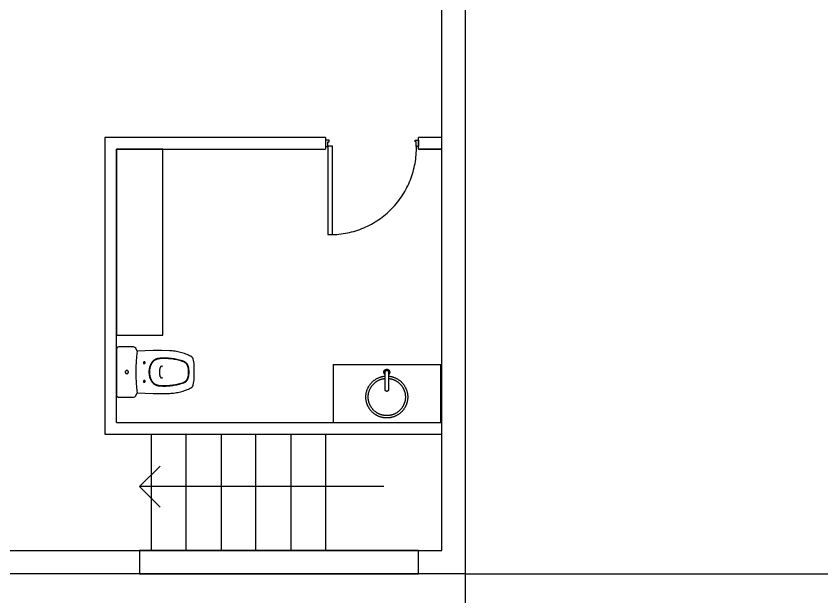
# Model space of a CAD drawing. Header units: centimetres. Extents: x 31418 to 49849, y -3781 to 3852.
# Drawn here: x 48463 to 49156, y 992 to 1491 of the extents above; entities that cross this region are included whole.
import ezdxf

# ---------------------------------------------------------------- set-up
doc = ezdxf.new("R2010")
doc.units = ezdxf.units.CM
doc.header["$LTSCALE"] = 100
doc.header["$MEASUREMENT"] = 0
doc.linetypes.add('ACAD_ISO03W100', pattern=[30, 12, -18])
for name, color, linetype in [('Artefactos', 21, 'Continuous'), ('Muebles', 11, 'Continuous'), ('MUROS', 5, 'Continuous'), ('PUERTA', 1, 'Continuous'), ('TABIQUE', 3, 'Continuous')]:
    doc.layers.add(name, color=color, linetype=linetype)

# ---------------------------------------------------------------- blocks, each defined once
blk = doc.blocks.new('vanitorio 2')
at = {"layer": 'Artefactos'}
for p in [(30452.74, 1051.81), (30545.54, 1001.81)]:
    blk.add_line(p, (30545.54, 1051.81), dxfattribs=at)
for points in [[(30452.74, 1051.81), (30452.74, 1001.81), (30545.54, 1001.81)], [(30497.47, 1043.15), (30497.44, 1043.17), (30497.4, 1043.2), (30497.36, 1043.23), (30497.33, 1043.26), (30497.29, 1043.29), (30497.26, 1043.33), (30497.23, 1043.36), (30497.19, 1043.39), (30497.16, 1043.43), (30497.13, 1043.46), (30497.09, 1043.5), (30497.06, 1043.53), (30497.03, 1043.57), (30497, 1043.61), (30496.97, 1043.65), (30496.94, 1043.69), (30496.91, 1043.73), (30496.89, 1043.77), (30496.86, 1043.81), (30496.83, 1043.85), (30496.81, 1043.9), (30496.78, 1043.94), (30496.76, 1043.98), (30496.74, 1044.03), (30496.72, 1044.07), (30496.69, 1044.12), (30496.67, 1044.17), (30496.65, 1044.21), (30496.64, 1044.26), (30496.62, 1044.31), (30496.6, 1044.35), (30496.59, 1044.4), (30496.57, 1044.45), (30496.56, 1044.5), (30496.55, 1044.55), (30496.53, 1044.6), (30496.52, 1044.65), (30496.51, 1044.69), (30496.51, 1044.74), (30496.5, 1044.79), (30496.49, 1044.84), (30496.49, 1044.89), (30496.48, 1044.94), (30496.48, 1044.99), (30496.48, 1045.04), (30496.47, 1045.09), (30496.47, 1045.14), (30496.47, 1045.19), (30496.47, 1045.24), (30496.48, 1045.29), (30496.48, 1045.34), (30496.48, 1045.39), (30496.49, 1045.43), (30496.5, 1045.48), (30496.5, 1045.53), (30496.51, 1045.58), (30496.52, 1045.62), (30496.53, 1045.67), (30496.54, 1045.71), (30496.55, 1045.76), (30496.56, 1045.81), (30496.57, 1045.85), (30496.59, 1045.89), (30496.6, 1045.94), (30496.62, 1045.98), (30496.63, 1046.02), (30496.65, 1046.07), (30496.67, 1046.11), (30496.68, 1046.15), (30496.7, 1046.2), (30496.72, 1046.24), (30496.75, 1046.28), (30496.77, 1046.32), (30496.79, 1046.37), (30496.81, 1046.41), (30496.84, 1046.45), (30496.86, 1046.49), (30496.89, 1046.53), (30496.92, 1046.57), (30496.95, 1046.61), (30496.98, 1046.65), (30497.01, 1046.69), (30497.04, 1046.73), (30497.07, 1046.77), (30497.1, 1046.81), (30497.14, 1046.84), (30497.17, 1046.88), (30497.2, 1046.91), (30497.24, 1046.95), (30497.28, 1046.98), (30497.31, 1047.02), (30497.35, 1047.05), (30497.39, 1047.08), (30497.43, 1047.11), (30497.47, 1047.15), (30497.51, 1047.17), (30497.55, 1047.2), (30497.59, 1047.23), (30497.64, 1047.26), (30497.68, 1047.29), (30497.72, 1047.31), (30497.77, 1047.34), (30497.81, 1047.36), (30497.86, 1047.38), (30497.9, 1047.41), (30497.95, 1047.43), (30497.99, 1047.45), (30498.04, 1047.47), (30498.08, 1047.48), (30498.13, 1047.5), (30498.18, 1047.52), (30498.22, 1047.53), (30498.27, 1047.55), (30498.32, 1047.56), (30498.36, 1047.57), (30498.41, 1047.58), (30498.46, 1047.59), (30498.51, 1047.6), (30498.55, 1047.61), (30498.6, 1047.62), (30498.65, 1047.63), (30498.69, 1047.63), (30498.74, 1047.64), (30498.79, 1047.64), (30498.83, 1047.64), (30498.88, 1047.65), (30498.93, 1047.65), (30498.97, 1047.65), (30499.02, 1047.65), (30499.06, 1047.65), (30499.11, 1047.64), (30499.16, 1047.64), (30499.2, 1047.64), (30499.25, 1047.63), (30499.3, 1047.63), (30499.35, 1047.62), (30499.39, 1047.61), (30499.44, 1047.6), (30499.49, 1047.59), (30499.53, 1047.58), (30499.58, 1047.57), (30499.63, 1047.56), (30499.68, 1047.55), (30499.72, 1047.53), (30499.77, 1047.52), (30499.82, 1047.5), (30499.86, 1047.48), (30499.91, 1047.47), (30499.95, 1047.45), (30500, 1047.43), (30500.05, 1047.41), (30500.09, 1047.38), (30500.14, 1047.36), (30500.18, 1047.34), (30500.22, 1047.31), (30500.27, 1047.29), (30500.31, 1047.26), (30500.35, 1047.23), (30500.39, 1047.2), (30500.43, 1047.17), (30500.48, 1047.15), (30500.52, 1047.11), (30500.55, 1047.08), (30500.59, 1047.05), (30500.63, 1047.02), (30500.67, 1046.98), (30500.71, 1046.95), (30500.74, 1046.91), (30500.78, 1046.88), (30500.81, 1046.84), (30500.84, 1046.81), (30500.88, 1046.77), (30500.91, 1046.73), (30500.94, 1046.69), (30500.97, 1046.65), (30501, 1046.61), (30501.03, 1046.57), (30501.05, 1046.53), (30501.08, 1046.49), (30501.11, 1046.45), (30501.13, 1046.41), (30501.16, 1046.37), (30501.18, 1046.32), (30501.2, 1046.28), (30501.22, 1046.24), (30501.24, 1046.2), (30501.26, 1046.15), (30501.28, 1046.11), (30501.3, 1046.07), (30501.31, 1046.02), (30501.33, 1045.98), (30501.34, 1045.94), (30501.36, 1045.89), (30501.37, 1045.85), (30501.38, 1045.81), (30501.4, 1045.76), (30501.41, 1045.71), (30501.42, 1045.67), (30501.43, 1045.62), (30501.44, 1045.58), (30501.44, 1045.53), (30501.45, 1045.48), (30501.46, 1045.43), (30501.46, 1045.39), (30501.47, 1045.34), (30501.47, 1045.29), (30501.47, 1045.24), (30501.47, 1045.19), (30501.47, 1045.14), (30501.47, 1045.09), (30501.47, 1045.04), (30501.47, 1044.99), (30501.46, 1044.94), (30501.46, 1044.89), (30501.45, 1044.84), (30501.45, 1044.79), (30501.44, 1044.74), (30501.43, 1044.69), (30501.42, 1044.65), (30501.41, 1044.6), (30501.4, 1044.55), (30501.39, 1044.5), (30501.37, 1044.45), (30501.36, 1044.4), (30501.34, 1044.35), (30501.33, 1044.31), (30501.31, 1044.26), (30501.29, 1044.21), (30501.27, 1044.17), (30501.25, 1044.12), (30501.23, 1044.07), (30501.21, 1044.03), (30501.19, 1043.98), (30501.16, 1043.94), (30501.14, 1043.9), (30501.11, 1043.85), (30501.09, 1043.81), (30501.06, 1043.77), (30501.03, 1043.73), (30501, 1043.69), (30500.97, 1043.65), (30500.94, 1043.61), (30500.91, 1043.57), (30500.88, 1043.53), (30500.85, 1043.5), (30500.82, 1043.46), (30500.79, 1043.43), (30500.75, 1043.39), (30500.72, 1043.36), (30500.69, 1043.33), (30500.65, 1043.29), (30500.62, 1043.26), (30500.58, 1043.23), (30500.55, 1043.2), (30500.51, 1043.17), (30500.47, 1043.15)], [(30500.47, 1041.72), (30500.86, 1041.68), (30501.25, 1041.64), (30501.65, 1041.58), (30502.04, 1041.52), (30502.44, 1041.45), (30502.84, 1041.36), (30503.24, 1041.27), (30503.64, 1041.17), (30504.04, 1041.06), (30504.44, 1040.93), (30504.84, 1040.8), (30505.24, 1040.66), (30505.64, 1040.5), (30506.03, 1040.34), (30506.43, 1040.17), (30506.82, 1039.98), (30507.21, 1039.79), (30507.6, 1039.58), (30507.98, 1039.37), (30508.36, 1039.14), (30508.74, 1038.91), (30509.11, 1038.66), (30509.47, 1038.4), (30509.83, 1038.14), (30510.19, 1037.86), (30510.53, 1037.58), (30510.88, 1037.29), (30511.21, 1036.98), (30511.54, 1036.67), (30511.86, 1036.35), (30512.17, 1036.03), (30512.47, 1035.69), (30512.77, 1035.35), (30513.05, 1035), (30513.33, 1034.64), (30513.6, 1034.28), (30513.86, 1033.91), (30514.1, 1033.53), (30514.34, 1033.15), (30514.57, 1032.77), (30514.79, 1032.38), (30515, 1031.98), (30515.2, 1031.58), (30515.38, 1031.18), (30515.56, 1030.78), (30515.72, 1030.37), (30515.88, 1029.96), (30516.02, 1029.55), (30516.16, 1029.14), (30516.28, 1028.72), (30516.39, 1028.31), (30516.5, 1027.9), (30516.59, 1027.48), (30516.67, 1027.07), (30516.74, 1026.66), (30516.8, 1026.24), (30516.86, 1025.83), (30516.9, 1025.43), (30516.93, 1025.02), (30516.95, 1024.62), (30516.97, 1024.22), (30516.97, 1023.82), (30516.97, 1023.42), (30516.96, 1023.03), (30516.94, 1022.64), (30516.91, 1022.25), (30516.87, 1021.85), (30516.82, 1021.46), (30516.77, 1021.06), (30516.7, 1020.65), (30516.62, 1020.25), (30516.54, 1019.85), (30516.44, 1019.44), (30516.34, 1019.04), (30516.22, 1018.63), (30516.09, 1018.23), (30515.96, 1017.82), (30515.81, 1017.42), (30515.65, 1017.02), (30515.48, 1016.62), (30515.31, 1016.22), (30515.12, 1015.82), (30514.92, 1015.43), (30514.71, 1015.04), (30514.49, 1014.66), (30514.26, 1014.28), (30514.02, 1013.9), (30513.77, 1013.53), (30513.51, 1013.17), (30513.24, 1012.81), (30512.96, 1012.45), (30512.67, 1012.11), (30512.38, 1011.77), (30512.07, 1011.44), (30511.76, 1011.11), (30511.43, 1010.79), (30511.1, 1010.48), (30510.76, 1010.18), (30510.42, 1009.89), (30510.07, 1009.61), (30509.71, 1009.34), (30509.34, 1009.07), (30508.97, 1008.82), (30508.6, 1008.57), (30508.22, 1008.34), (30507.83, 1008.11), (30507.44, 1007.9), (30507.05, 1007.7), (30506.65, 1007.5), (30506.25, 1007.32), (30505.85, 1007.15), (30505.44, 1006.99), (30505.04, 1006.84), (30504.63, 1006.7), (30504.22, 1006.57), (30503.81, 1006.45), (30503.4, 1006.34), (30502.99, 1006.24), (30502.58, 1006.15), (30502.17, 1006.07), (30501.77, 1006), (30501.36, 1005.94), (30500.96, 1005.89), (30500.56, 1005.85), (30500.16, 1005.82), (30499.76, 1005.8), (30499.36, 1005.79), (30498.97, 1005.78), (30498.58, 1005.79), (30498.19, 1005.8), (30497.79, 1005.82), (30497.39, 1005.85), (30496.99, 1005.89), (30496.58, 1005.94), (30496.18, 1006), (30495.77, 1006.07), (30495.36, 1006.15), (30494.95, 1006.24), (30494.54, 1006.34), (30494.13, 1006.45), (30493.72, 1006.57), (30493.32, 1006.7), (30492.91, 1006.84), (30492.5, 1006.99), (30492.1, 1007.15), (30491.69, 1007.32), (30491.29, 1007.5), (30490.9, 1007.7), (30490.5, 1007.9), (30490.11, 1008.11), (30489.73, 1008.34), (30489.35, 1008.57), (30488.97, 1008.82), (30488.6, 1009.07), (30488.24, 1009.34), (30487.88, 1009.61), (30487.53, 1009.89), (30487.18, 1010.18), (30486.84, 1010.48), (30486.51, 1010.79), (30486.19, 1011.11), (30485.88, 1011.44), (30485.57, 1011.77), (30485.27, 1012.11), (30484.99, 1012.45), (30484.71, 1012.81), (30484.44, 1013.17), (30484.18, 1013.53), (30483.93, 1013.9), (30483.69, 1014.28), (30483.46, 1014.66), (30483.24, 1015.04), (30483.03, 1015.43), (30482.83, 1015.82), (30482.64, 1016.22), (30482.46, 1016.62), (30482.29, 1017.02), (30482.14, 1017.42), (30481.99, 1017.82), (30481.85, 1018.23), (30481.73, 1018.63), (30481.61, 1019.04), (30481.5, 1019.44), (30481.41, 1019.85), (30481.32, 1020.25), (30481.25, 1020.65), (30481.18, 1021.06), (30481.12, 1021.46), (30481.08, 1021.85), (30481.04, 1022.25), (30481.01, 1022.64), (30480.99, 1023.03), (30480.98, 1023.42), (30480.97, 1023.82), (30480.98, 1024.22), (30480.99, 1024.62), (30481.02, 1025.02), (30481.05, 1025.43), (30481.09, 1025.83), (30481.14, 1026.24), (30481.2, 1026.66), (30481.28, 1027.07), (30481.36, 1027.48), (30481.45, 1027.9), (30481.55, 1028.31), (30481.66, 1028.72), (30481.79, 1029.14), (30481.92, 1029.55), (30482.07, 1029.96), (30482.22, 1030.37), (30482.39, 1030.78), (30482.56, 1031.18), (30482.75, 1031.58), (30482.95, 1031.98), (30483.16, 1032.38), (30483.37, 1032.77), (30483.6, 1033.15), (30483.84, 1033.53), (30484.09, 1033.91), (30484.35, 1034.28), (30484.62, 1034.64), (30484.89, 1035), (30485.18, 1035.35), (30485.47, 1035.69), (30485.78, 1036.03), (30486.09, 1036.35), (30486.41, 1036.67), (30486.74, 1036.98), (30487.07, 1037.29), (30487.41, 1037.58), (30487.76, 1037.86), (30488.11, 1038.14), (30488.47, 1038.4), (30488.84, 1038.66), (30489.21, 1038.91), (30489.58, 1039.14), (30489.96, 1039.37), (30490.35, 1039.58), (30490.73, 1039.79), (30491.12, 1039.98), (30491.52, 1040.17), (30491.91, 1040.34), (30492.31, 1040.5), (30492.71, 1040.66), (30493.11, 1040.8), (30493.51, 1040.93), (30493.91, 1041.06), (30494.31, 1041.17), (30494.71, 1041.27), (30495.11, 1041.36), (30495.51, 1041.45), (30495.9, 1041.52), (30496.3, 1041.58), (30496.69, 1041.64), (30497.08, 1041.68), (30497.47, 1041.72)], [(30500.47, 1039.71), (30500.82, 1039.68), (30501.16, 1039.63), (30501.51, 1039.58), (30501.86, 1039.52), (30502.21, 1039.45), (30502.57, 1039.38), (30502.92, 1039.29), (30503.27, 1039.2), (30503.63, 1039.09), (30503.98, 1038.98), (30504.34, 1038.86), (30504.69, 1038.73), (30505.04, 1038.59), (30505.39, 1038.44), (30505.74, 1038.28), (30506.08, 1038.12), (30506.43, 1037.94), (30506.77, 1037.76), (30507.11, 1037.56), (30507.44, 1037.36), (30507.77, 1037.15), (30508.1, 1036.93), (30508.42, 1036.7), (30508.74, 1036.46), (30509.05, 1036.21), (30509.35, 1035.96), (30509.65, 1035.7), (30509.95, 1035.43), (30510.23, 1035.15), (30510.51, 1034.87), (30510.79, 1034.57), (30511.05, 1034.27), (30511.31, 1033.97), (30511.56, 1033.66), (30511.81, 1033.34), (30512.04, 1033.01), (30512.27, 1032.69), (30512.49, 1032.35), (30512.69, 1032.01), (30512.89, 1031.67), (30513.09, 1031.32), (30513.27, 1030.97), (30513.44, 1030.62), (30513.6, 1030.26), (30513.76, 1029.9), (30513.9, 1029.54), (30514.04, 1029.18), (30514.16, 1028.81), (30514.28, 1028.45), (30514.39, 1028.08), (30514.48, 1027.71), (30514.57, 1027.34), (30514.65, 1026.98), (30514.72, 1026.61), (30514.78, 1026.24), (30514.84, 1025.88), (30514.88, 1025.52), (30514.91, 1025.15), (30514.94, 1024.79), (30514.96, 1024.44), (30514.97, 1024.08), (30514.97, 1023.73), (30514.97, 1023.38), (30514.96, 1023.03), (30514.94, 1022.69), (30514.91, 1022.34), (30514.87, 1021.99), (30514.83, 1021.64), (30514.78, 1021.28), (30514.72, 1020.93), (30514.65, 1020.57), (30514.57, 1020.21), (30514.48, 1019.85), (30514.39, 1019.49), (30514.28, 1019.14), (30514.17, 1018.78), (30514.05, 1018.42), (30513.92, 1018.06), (30513.77, 1017.71), (30513.62, 1017.35), (30513.46, 1017), (30513.3, 1016.65), (30513.12, 1016.31), (30512.93, 1015.96), (30512.74, 1015.62), (30512.53, 1015.29), (30512.32, 1014.96), (30512.09, 1014.63), (30511.86, 1014.31), (30511.62, 1013.99), (30511.38, 1013.68), (30511.12, 1013.37), (30510.86, 1013.07), (30510.58, 1012.78), (30510.3, 1012.49), (30510.02, 1012.21), (30509.72, 1011.94), (30509.43, 1011.67), (30509.12, 1011.41), (30508.81, 1011.16), (30508.49, 1010.92), (30508.17, 1010.69), (30507.84, 1010.46), (30507.5, 1010.25), (30507.17, 1010.04), (30506.82, 1009.84), (30506.48, 1009.65), (30506.13, 1009.47), (30505.78, 1009.3), (30505.42, 1009.14), (30505.07, 1008.99), (30504.71, 1008.85), (30504.35, 1008.71), (30503.99, 1008.59), (30503.62, 1008.48), (30503.26, 1008.37), (30502.9, 1008.27), (30502.54, 1008.19), (30502.17, 1008.11), (30501.81, 1008.04), (30501.45, 1007.98), (30501.09, 1007.92), (30500.73, 1007.88), (30500.38, 1007.85), (30500.02, 1007.82), (30499.67, 1007.8), (30499.32, 1007.79), (30498.97, 1007.78), (30498.63, 1007.79), (30498.28, 1007.8), (30497.93, 1007.82), (30497.57, 1007.85), (30497.21, 1007.88), (30496.86, 1007.92), (30496.5, 1007.98), (30496.14, 1008.04), (30495.77, 1008.11), (30495.41, 1008.19), (30495.05, 1008.27), (30494.68, 1008.37), (30494.32, 1008.48), (30493.96, 1008.59), (30493.6, 1008.71), (30493.24, 1008.85), (30492.88, 1008.99), (30492.52, 1009.14), (30492.17, 1009.3), (30491.82, 1009.47), (30491.47, 1009.65), (30491.12, 1009.84), (30490.78, 1010.04), (30490.44, 1010.25), (30490.11, 1010.46), (30489.78, 1010.69), (30489.46, 1010.92), (30489.14, 1011.16), (30488.83, 1011.41), (30488.52, 1011.67), (30488.22, 1011.94), (30487.93, 1012.21), (30487.64, 1012.49), (30487.36, 1012.78), (30487.09, 1013.07), (30486.83, 1013.37), (30486.57, 1013.68), (30486.32, 1013.99), (30486.08, 1014.31), (30485.85, 1014.63), (30485.63, 1014.96), (30485.42, 1015.29), (30485.21, 1015.62), (30485.01, 1015.96), (30484.83, 1016.31), (30484.65, 1016.65), (30484.48, 1017), (30484.32, 1017.35), (30484.17, 1017.71), (30484.03, 1018.06), (30483.9, 1018.42), (30483.78, 1018.78), (30483.66, 1019.14), (30483.56, 1019.49), (30483.46, 1019.85), (30483.38, 1020.21), (30483.3, 1020.57), (30483.23, 1020.93), (30483.17, 1021.28), (30483.12, 1021.64), (30483.07, 1021.99), (30483.04, 1022.34), (30483.01, 1022.69), (30482.99, 1023.03), (30482.98, 1023.38), (30482.97, 1023.73), (30482.98, 1024.08), (30482.99, 1024.44), (30483.01, 1024.79), (30483.03, 1025.15), (30483.07, 1025.52), (30483.11, 1025.88), (30483.16, 1026.24), (30483.22, 1026.61), (30483.29, 1026.98), (30483.37, 1027.34), (30483.46, 1027.71), (30483.56, 1028.08), (30483.67, 1028.45), (30483.78, 1028.81), (30483.91, 1029.18), (30484.04, 1029.54), (30484.19, 1029.9), (30484.34, 1030.26), (30484.51, 1030.62), (30484.68, 1030.97), (30484.86, 1031.32), (30485.05, 1031.67), (30485.25, 1032.01), (30485.46, 1032.35), (30485.68, 1032.69), (30485.9, 1033.01), (30486.14, 1033.34), (30486.38, 1033.66), (30486.63, 1033.97), (30486.89, 1034.27), (30487.16, 1034.57), (30487.43, 1034.87), (30487.71, 1035.15), (30488, 1035.43), (30488.29, 1035.7), (30488.59, 1035.96), (30488.9, 1036.21), (30489.21, 1036.46), (30489.53, 1036.7), (30489.85, 1036.93), (30490.18, 1037.15), (30490.51, 1037.36), (30490.84, 1037.56), (30491.18, 1037.76), (30491.52, 1037.94), (30491.86, 1038.12), (30492.21, 1038.28), (30492.56, 1038.44), (30492.91, 1038.59), (30493.26, 1038.73), (30493.61, 1038.86), (30493.96, 1038.98), (30494.32, 1039.09), (30494.67, 1039.2), (30495.03, 1039.29), (30495.38, 1039.38), (30495.73, 1039.45), (30496.08, 1039.52), (30496.43, 1039.58), (30496.78, 1039.63), (30497.13, 1039.68), (30497.47, 1039.71)]]:
    blk.add_lwpolyline(points, dxfattribs=at)
blk.add_lwpolyline([(30500.47, 1030.15), (30500.47, 1030.11), (30500.47, 1030.08), (30500.47, 1030.05), (30500.47, 1030.01), (30500.46, 1029.98), (30500.46, 1029.94), (30500.45, 1029.91), (30500.45, 1029.87), (30500.44, 1029.84), (30500.43, 1029.8), (30500.42, 1029.77), (30500.42, 1029.73), (30500.4, 1029.7), (30500.39, 1029.66), (30500.38, 1029.63), (30500.37, 1029.59), (30500.35, 1029.56), (30500.34, 1029.53), (30500.32, 1029.49), (30500.31, 1029.46), (30500.29, 1029.42), (30500.27, 1029.39), (30500.25, 1029.36), (30500.23, 1029.33), (30500.21, 1029.29), (30500.18, 1029.26), (30500.16, 1029.23), (30500.14, 1029.2), (30500.11, 1029.17), (30500.09, 1029.14), (30500.06, 1029.11), (30500.03, 1029.09), (30500.01, 1029.06), (30499.98, 1029.03), (30499.95, 1029.01), (30499.92, 1028.98), (30499.89, 1028.96), (30499.86, 1028.94), (30499.83, 1028.91), (30499.79, 1028.89), (30499.76, 1028.87), (30499.73, 1028.85), (30499.7, 1028.83), (30499.66, 1028.81), (30499.63, 1028.8), (30499.59, 1028.78), (30499.56, 1028.77), (30499.53, 1028.75), (30499.49, 1028.74), (30499.46, 1028.73), (30499.42, 1028.72), (30499.39, 1028.7), (30499.35, 1028.7), (30499.32, 1028.69), (30499.28, 1028.68), (30499.25, 1028.67), (30499.21, 1028.67), (30499.18, 1028.66), (30499.14, 1028.66), (30499.11, 1028.65), (30499.07, 1028.65), (30499.04, 1028.65), (30499.01, 1028.65), (30498.97, 1028.65), (30498.94, 1028.65), (30498.91, 1028.65), (30498.87, 1028.65), (30498.84, 1028.65), (30498.8, 1028.66), (30498.77, 1028.66), (30498.73, 1028.67), (30498.7, 1028.67), (30498.67, 1028.68), (30498.63, 1028.69), (30498.6, 1028.7), (30498.56, 1028.7), (30498.53, 1028.72), (30498.49, 1028.73), (30498.46, 1028.74), (30498.42, 1028.75), (30498.39, 1028.77), (30498.35, 1028.78), (30498.32, 1028.8), (30498.28, 1028.81), (30498.25, 1028.83), (30498.22, 1028.85), (30498.18, 1028.87), (30498.15, 1028.89), (30498.12, 1028.91), (30498.09, 1028.94), (30498.06, 1028.96), (30498.03, 1028.98), (30498, 1029.01), (30497.97, 1029.03), (30497.94, 1029.06), (30497.91, 1029.09), (30497.89, 1029.11), (30497.86, 1029.14), (30497.83, 1029.17), (30497.81, 1029.2), (30497.78, 1029.23), (30497.76, 1029.26), (30497.74, 1029.29), (30497.72, 1029.33), (30497.7, 1029.36), (30497.68, 1029.39), (30497.66, 1029.42), (30497.64, 1029.46), (30497.62, 1029.49), (30497.61, 1029.53), (30497.59, 1029.56), (30497.58, 1029.59), (30497.57, 1029.63), (30497.55, 1029.66), (30497.54, 1029.7), (30497.53, 1029.73), (30497.52, 1029.77), (30497.51, 1029.8), (30497.51, 1029.84), (30497.5, 1029.87), (30497.49, 1029.91), (30497.49, 1029.94), (30497.48, 1029.98), (30497.48, 1030.01), (30497.48, 1030.05), (30497.47, 1030.08), (30497.47, 1030.11), (30497.47, 1030.15), (30497.47, 1045.15), (30497.47, 1045.18), (30497.47, 1045.21), (30497.48, 1045.25), (30497.48, 1045.28), (30497.48, 1045.32), (30497.49, 1045.35), (30497.49, 1045.39), (30497.5, 1045.42), (30497.51, 1045.45), (30497.51, 1045.49), (30497.52, 1045.52), (30497.53, 1045.56), (30497.54, 1045.59), (30497.55, 1045.63), (30497.57, 1045.66), (30497.58, 1045.7), (30497.59, 1045.73), (30497.61, 1045.77), (30497.62, 1045.8), (30497.64, 1045.84), (30497.66, 1045.87), (30497.68, 1045.9), (30497.7, 1045.94), (30497.72, 1045.97), (30497.74, 1046), (30497.76, 1046.03), (30497.78, 1046.06), (30497.81, 1046.09), (30497.83, 1046.12), (30497.86, 1046.15), (30497.89, 1046.18), (30497.91, 1046.21), (30497.94, 1046.23), (30497.97, 1046.26), (30498, 1046.29), (30498.03, 1046.31), (30498.06, 1046.34), (30498.09, 1046.36), (30498.12, 1046.38), (30498.15, 1046.4), (30498.18, 1046.42), (30498.22, 1046.44), (30498.25, 1046.46), (30498.28, 1046.48), (30498.32, 1046.5), (30498.35, 1046.51), (30498.39, 1046.53), (30498.42, 1046.54), (30498.46, 1046.55), (30498.49, 1046.57), (30498.53, 1046.58), (30498.56, 1046.59), (30498.6, 1046.6), (30498.63, 1046.61), (30498.67, 1046.61), (30498.7, 1046.62), (30498.73, 1046.63), (30498.77, 1046.63), (30498.8, 1046.64), (30498.84, 1046.64), (30498.87, 1046.64), (30498.91, 1046.65), (30498.94, 1046.65), (30498.97, 1046.65), (30499.01, 1046.65), (30499.04, 1046.65), (30499.07, 1046.64), (30499.11, 1046.64), (30499.14, 1046.64), (30499.18, 1046.63), (30499.21, 1046.63), (30499.25, 1046.62), (30499.28, 1046.61), (30499.32, 1046.61), (30499.35, 1046.6), (30499.39, 1046.59), (30499.42, 1046.58), (30499.46, 1046.57), (30499.49, 1046.55), (30499.53, 1046.54), (30499.56, 1046.53), (30499.59, 1046.51), (30499.63, 1046.5), (30499.66, 1046.48), (30499.7, 1046.46), (30499.73, 1046.44), (30499.76, 1046.42), (30499.79, 1046.4), (30499.83, 1046.38), (30499.86, 1046.36), (30499.89, 1046.34), (30499.92, 1046.31), (30499.95, 1046.29), (30499.98, 1046.26), (30500.01, 1046.23), (30500.03, 1046.21), (30500.06, 1046.18), (30500.09, 1046.15), (30500.11, 1046.12), (30500.14, 1046.09), (30500.16, 1046.06), (30500.18, 1046.03), (30500.21, 1046), (30500.23, 1045.97), (30500.25, 1045.94), (30500.27, 1045.9), (30500.29, 1045.87), (30500.31, 1045.84), (30500.32, 1045.8), (30500.34, 1045.77), (30500.35, 1045.73), (30500.37, 1045.7), (30500.38, 1045.66), (30500.39, 1045.63), (30500.4, 1045.59), (30500.42, 1045.56), (30500.42, 1045.52), (30500.43, 1045.49), (30500.44, 1045.45), (30500.45, 1045.42), (30500.45, 1045.39), (30500.46, 1045.35), (30500.46, 1045.32), (30500.47, 1045.28), (30500.47, 1045.25), (30500.47, 1045.21), (30500.47, 1045.18), (30500.47, 1045.15)], close=True, dxfattribs=at)
blk = doc.blocks.new('WC')
at = {"layer": 'Artefactos'}
blk.add_lwpolyline([(30303.49, 971.13), (30290.64, 971.1, 0.291391), (30288.83, 969.95), (30287.63, 967.36), (30280.69, 967.77), (30273.74, 967.98), (30266.78, 968.01), (30259.83, 967.84), (30258.64, 967.77), (30257.45, 967.68), (30256.26, 967.55), (30255.07, 967.4), (30253.89, 967.21), (30252.71, 966.99), (30251.53, 966.74), (30250.36, 966.45), (30249.2, 966.14), (30248.05, 965.79), (30246.91, 965.41), (30245.78, 965.01), (30244.66, 964.57), (30243.56, 964.11), (30242.47, 963.62), (30241.4, 963.1), (30241.31, 963.05), (30241.22, 963), (30241.12, 962.94), (30241.03, 962.89), (30240.94, 962.83), (30240.85, 962.76), (30240.77, 962.7), (30240.68, 962.63), (30240.6, 962.56), (30240.51, 962.49), (30240.43, 962.42), (30240.36, 962.34), (30240.28, 962.26), (30240.2, 962.18), (30240.13, 962.09), (30240.06, 962.01), (30239.99, 961.92), (30239.93, 961.83), (30239.87, 961.74), (30239.81, 961.65), (30239.75, 961.55), (30239.7, 961.46), (30239.64, 961.36), (30239.59, 961.26), (30239.55, 961.17), (30239.51, 961.07), (30239.46, 960.97), (30239.43, 960.86), (30239.39, 960.76), (30239.36, 960.66), (30239.33, 960.56), (30239.31, 960.46), (30239.07, 959.1), (30238.88, 957.75), (30238.72, 956.38), (30238.6, 955.01), (30238.52, 953.64), (30238.47, 952.27), (30238.47, 950.89), (30238.49, 949.52), (30238.53, 946.4), (30238.64, 943.28), (30238.67, 942.68), (30238.72, 942.09), (30238.78, 941.5), (30238.86, 940.91), (30238.95, 940.33), (30239.06, 939.74), (30239.17, 939.16), (30239.31, 938.59), (30239.33, 938.48), (30239.36, 938.38), (30239.39, 938.28), (30239.43, 938.18), (30239.46, 938.08), (30239.51, 937.98), (30239.55, 937.88), (30239.59, 937.78), (30239.64, 937.68), (30239.7, 937.58), (30239.75, 937.49), (30239.81, 937.39), (30239.87, 937.3), (30239.93, 937.21), (30239.99, 937.12), (30240.06, 937.03), (30240.13, 936.95), (30240.2, 936.86), (30240.28, 936.78), (30240.36, 936.7), (30240.43, 936.63), (30240.51, 936.55), (30240.6, 936.48), (30240.68, 936.41), (30240.77, 936.34), (30240.85, 936.28), (30240.94, 936.22), (30241.03, 936.16), (30241.12, 936.1), (30241.22, 936.05), (30241.31, 935.99), (30241.4, 935.95), (30242.47, 935.43), (30243.56, 934.93), (30244.66, 934.47), (30245.78, 934.03), (30246.91, 933.63), (30248.05, 933.25), (30249.2, 932.91), (30250.36, 932.59), (30251.53, 932.31), (30252.71, 932.05), (30253.89, 931.83), (30255.07, 931.64), (30256.26, 931.49), (30257.45, 931.36), (30258.64, 931.27), (30259.83, 931.21), (30266.78, 931.04), (30273.74, 931.06), (30280.69, 931.27), (30287.63, 931.68), (30288.83, 929.1, 0.291391), (30290.64, 927.94), (30303.49, 927.91, 0.414826), (30305.49, 929.91), (30305.49, 969.13, 0.414826)], format="xyb", close=True, dxfattribs=at)
for points in [[(30287.63, 931.68), (30288.09, 936.13), (30288.43, 940.59), (30288.63, 945.05), (30288.69, 949.52), (30288.63, 953.99), (30288.43, 958.46), (30288.09, 962.92), (30287.63, 967.36)], [(30247.61, 940.33), (30248.76, 939.93), (30249.91, 939.57), (30251.07, 939.24), (30252.23, 938.94), (30253.41, 938.67), (30254.59, 938.43), (30255.78, 938.21), (30256.97, 938.03), (30258.17, 937.87), (30259.37, 937.74), (30260.58, 937.64), (30261.79, 937.57), (30263, 937.53), (30264.2, 937.52), (30265.41, 937.54), (30266.61, 937.59), (30267.81, 937.66), (30269.01, 937.77), (30269.26, 937.79), (30269.51, 937.83), (30269.76, 937.87), (30270.01, 937.93), (30270.26, 937.99), (30270.51, 938.05), (30270.76, 938.13), (30271.01, 938.21), (30271.25, 938.3), (30271.5, 938.4), (30271.74, 938.51), (30271.98, 938.62), (30272.21, 938.75), (30272.45, 938.88), (30272.67, 939.01), (30272.9, 939.16), (30273.11, 939.31), (30273.33, 939.47), (30273.54, 939.63), (30273.74, 939.8), (30273.94, 939.98), (30274.13, 940.16), (30274.31, 940.35), (30274.49, 940.54), (30274.66, 940.74), (30274.83, 940.94), (30274.99, 941.15), (30275.14, 941.36), (30275.28, 941.57), (30275.42, 941.78), (30275.55, 942), (30275.67, 942.22), (30275.88, 942.64), (30276.09, 943.07), (30276.28, 943.5), (30276.46, 943.94), (30276.62, 944.39), (30276.77, 944.84), (30276.91, 945.3), (30277.03, 945.76), (30277.14, 946.22), (30277.23, 946.69), (30277.31, 947.16), (30277.38, 947.63), (30277.43, 948.11), (30277.47, 948.58), (30277.49, 949.05), (30277.49, 949.52), (30277.49, 949.99), (30277.47, 950.46), (30277.43, 950.94), (30277.38, 951.41), (30277.31, 951.88), (30277.23, 952.35), (30277.14, 952.82), (30277.03, 953.28), (30276.91, 953.75), (30276.77, 954.2), (30276.62, 954.65), (30276.46, 955.1), (30276.28, 955.54), (30276.09, 955.98), (30275.88, 956.4), (30275.67, 956.82), (30275.55, 957.04), (30275.42, 957.26), (30275.28, 957.47), (30275.14, 957.69), (30274.99, 957.9), (30274.83, 958.1), (30274.66, 958.3), (30274.49, 958.5), (30274.31, 958.69), (30274.13, 958.88), (30273.94, 959.06), (30273.74, 959.24), (30273.54, 959.41), (30273.33, 959.57), (30273.11, 959.73), (30272.9, 959.88), (30272.67, 960.03), (30272.45, 960.16), (30272.21, 960.29), (30271.98, 960.42), (30271.74, 960.53), (30271.5, 960.64), (30271.25, 960.74), (30271.01, 960.83), (30270.76, 960.91), (30270.51, 960.99), (30270.26, 961.06), (30270.01, 961.12), (30269.76, 961.17), (30269.51, 961.21), (30269.26, 961.25), (30269.01, 961.28), (30267.81, 961.38), (30266.61, 961.46), (30265.41, 961.5), (30264.2, 961.52), (30263, 961.51), (30261.79, 961.47), (30260.58, 961.4), (30259.37, 961.3), (30258.17, 961.17), (30256.97, 961.01), (30255.78, 960.83), (30254.59, 960.61), (30253.41, 960.37), (30252.23, 960.1), (30251.07, 959.8), (30249.91, 959.47), (30248.76, 959.11), (30247.61, 958.72), (30247.43, 958.65), (30247.25, 958.57), (30247.08, 958.49), (30246.9, 958.4), (30246.72, 958.31), (30246.55, 958.21), (30246.38, 958.11), (30246.21, 958), (30246.05, 957.88), (30245.88, 957.76), (30245.73, 957.64), (30245.57, 957.5), (30245.42, 957.37), (30245.27, 957.23), (30245.13, 957.08), (30244.99, 956.93), (30244.86, 956.77), (30244.73, 956.61), (30244.61, 956.45), (30244.49, 956.28), (30244.38, 956.11), (30244.27, 955.94), (30244.17, 955.77), (30244.07, 955.59), (30243.98, 955.41), (30243.9, 955.23), (30243.82, 955.04), (30243.75, 954.86), (30243.69, 954.67), (30243.63, 954.48), (30243.58, 954.3), (30243.53, 954.11), (30243.4, 953.55), (30243.3, 952.98), (30243.2, 952.41), (30243.13, 951.83), (30243.07, 951.25), (30243.03, 950.68), (30243, 950.1), (30242.99, 949.52), (30243, 948.94), (30243.03, 948.37), (30243.07, 947.79), (30243.13, 947.21), (30243.2, 946.64), (30243.3, 946.06), (30243.4, 945.5), (30243.53, 944.93), (30243.58, 944.74), (30243.63, 944.56), (30243.69, 944.37), (30243.75, 944.19), (30243.82, 944), (30243.9, 943.82), (30243.98, 943.63), (30244.07, 943.45), (30244.17, 943.28), (30244.27, 943.1), (30244.38, 942.93), (30244.49, 942.76), (30244.61, 942.59), (30244.73, 942.43), (30244.86, 942.27), (30244.99, 942.11), (30245.13, 941.96), (30245.27, 941.82), (30245.42, 941.68), (30245.57, 941.54), (30245.73, 941.41), (30245.88, 941.28), (30246.05, 941.16), (30246.21, 941.04), (30246.38, 940.93), (30246.55, 940.83), (30246.72, 940.73), (30246.9, 940.64), (30247.08, 940.55), (30247.25, 940.47), (30247.43, 940.4), (30247.61, 940.33)], [(30250.03, 959.09), (30248.88, 958.73), (30247.75, 958.34), (30247.58, 958.28), (30247.41, 958.2), (30247.25, 958.13), (30247.08, 958.05), (30246.92, 957.96), (30246.75, 957.87), (30246.59, 957.77), (30246.44, 957.67), (30246.28, 957.56), (30246.13, 957.45), (30245.98, 957.33), (30245.83, 957.2), (30245.69, 957.07), (30245.55, 956.94), (30245.42, 956.8), (30245.29, 956.66), (30245.16, 956.52), (30245.04, 956.37), (30244.93, 956.21), (30244.82, 956.06), (30244.71, 955.9), (30244.61, 955.74), (30244.52, 955.57), (30244.43, 955.41), (30244.35, 955.24), (30244.27, 955.07), (30244.19, 954.89), (30244.13, 954.72), (30244.07, 954.54), (30244.01, 954.37), (30243.96, 954.19), (30243.92, 954.02), (30243.8, 953.47), (30243.69, 952.91), (30243.6, 952.35), (30243.53, 951.78), (30243.47, 951.22), (30243.43, 950.65), (30243.4, 950.09), (30243.39, 949.52), (30243.4, 948.95), (30243.43, 948.39), (30243.47, 947.82), (30243.53, 947.26), (30243.6, 946.69), (30243.69, 946.13), (30243.8, 945.58), (30243.92, 945.02), (30243.96, 944.85), (30244.01, 944.67), (30244.07, 944.5), (30244.13, 944.32), (30244.19, 944.15), (30244.27, 943.98), (30244.35, 943.81), (30244.43, 943.64), (30244.52, 943.47), (30244.61, 943.31), (30244.71, 943.14), (30244.82, 942.98), (30244.93, 942.83), (30245.04, 942.67), (30245.16, 942.53), (30245.29, 942.38), (30245.42, 942.24), (30245.55, 942.1), (30245.69, 941.97), (30245.83, 941.84), (30245.98, 941.72), (30246.13, 941.6), (30246.28, 941.48), (30246.44, 941.38), (30246.59, 941.27), (30246.75, 941.17), (30246.92, 941.08), (30247.08, 940.99), (30247.25, 940.91), (30247.41, 940.84), (30247.58, 940.77), (30247.75, 940.7), (30248.88, 940.31), (30250.03, 939.95)], [(30250.03, 939.95), (30251.17, 939.63), (30252.33, 939.33), (30253.49, 939.06), (30254.66, 938.82), (30255.84, 938.61), (30257.03, 938.42), (30258.22, 938.27), (30259.41, 938.14), (30260.61, 938.04), (30261.81, 937.97), (30263, 937.93), (30264.2, 937.92), (30265.4, 937.94), (30266.59, 937.99), (30267.78, 938.06), (30268.97, 938.16), (30269.21, 938.19), (30269.45, 938.23), (30269.69, 938.27), (30269.92, 938.32), (30270.16, 938.37), (30270.4, 938.44), (30270.64, 938.51), (30270.87, 938.59), (30271.11, 938.68), (30271.34, 938.77), (30271.57, 938.87), (30271.8, 938.98), (30272.02, 939.1), (30272.24, 939.22), (30272.46, 939.35), (30272.67, 939.49), (30272.88, 939.64), (30273.09, 939.79), (30273.28, 939.94), (30273.48, 940.11), (30273.67, 940.27), (30273.85, 940.45), (30274.02, 940.63), (30274.19, 940.81), (30274.36, 941), (30274.52, 941.19), (30274.67, 941.39), (30274.81, 941.58), (30274.95, 941.79), (30275.08, 941.99), (30275.2, 942.2), (30275.31, 942.41), (30275.52, 942.82), (30275.72, 943.23), (30275.91, 943.66), (30276.08, 944.08), (30276.24, 944.52), (30276.39, 944.96), (30276.52, 945.41), (30276.64, 945.86), (30276.75, 946.31), (30276.84, 946.76), (30276.92, 947.22), (30276.98, 947.68), (30277.03, 948.14), (30277.07, 948.6), (30277.09, 949.06), (30277.09, 949.52), (30277.09, 949.98), (30277.07, 950.44), (30277.03, 950.9), (30276.98, 951.36), (30276.92, 951.82), (30276.84, 952.28), (30276.75, 952.73), (30276.64, 953.19), (30276.52, 953.64), (30276.39, 954.08), (30276.24, 954.52), (30276.08, 954.96), (30275.91, 955.39), (30275.72, 955.81), (30275.52, 956.23), (30275.31, 956.63), (30275.2, 956.84), (30275.08, 957.05), (30274.95, 957.26), (30274.81, 957.46), (30274.67, 957.66), (30274.52, 957.85), (30274.36, 958.04), (30274.19, 958.23), (30274.02, 958.42), (30273.85, 958.59), (30273.67, 958.77), (30273.48, 958.94), (30273.28, 959.1), (30273.09, 959.26), (30272.88, 959.41), (30272.67, 959.55), (30272.46, 959.69), (30272.24, 959.82), (30272.02, 959.94), (30271.8, 960.06), (30271.57, 960.17), (30271.34, 960.27), (30271.11, 960.37), (30270.87, 960.45), (30270.64, 960.53), (30270.4, 960.6), (30270.16, 960.67), (30269.92, 960.73), (30269.69, 960.78), (30269.45, 960.82), (30269.21, 960.85), (30268.97, 960.88), (30267.78, 960.98), (30266.59, 961.06), (30265.4, 961.1), (30264.2, 961.12), (30263, 961.11), (30261.81, 961.07), (30260.61, 961), (30259.41, 960.9), (30258.22, 960.77), (30257.03, 960.62), (30255.84, 960.43), (30254.66, 960.22), (30253.49, 959.98), (30252.33, 959.71), (30251.17, 959.41), (30250.03, 959.09)], [(30265.76, 944.77), (30265.78, 944.75), (30265.81, 944.74), (30265.83, 944.72), (30265.85, 944.71), (30265.87, 944.69), (30265.9, 944.68), (30265.92, 944.67), (30265.95, 944.65), (30265.97, 944.64), (30266, 944.63), (30266.02, 944.62), (30266.05, 944.61), (30266.08, 944.6), (30266.11, 944.59), (30266.13, 944.58), (30266.16, 944.57), (30266.19, 944.56), (30266.22, 944.55), (30266.25, 944.55), (30266.28, 944.54), (30266.31, 944.54), (30266.34, 944.53), (30266.37, 944.53), (30266.4, 944.53), (30266.43, 944.52), (30266.46, 944.52), (30266.49, 944.52), (30266.52, 944.52), (30266.55, 944.52), (30266.58, 944.52), (30266.61, 944.53), (30266.64, 944.53), (30266.67, 944.53), (30266.7, 944.54), (30266.73, 944.55), (30266.76, 944.55), (30266.79, 944.56), (30266.82, 944.57), (30266.85, 944.58), (30266.88, 944.59), (30266.91, 944.6), (30266.94, 944.61), (30266.97, 944.62), (30266.99, 944.63), (30267.02, 944.64), (30267.05, 944.66), (30267.08, 944.67), (30267.1, 944.69), (30267.13, 944.7), (30267.15, 944.72), (30267.18, 944.73), (30267.2, 944.75), (30267.22, 944.77), (30267.24, 944.78), (30267.27, 944.8), (30267.29, 944.82), (30267.31, 944.84), (30267.33, 944.86), (30267.35, 944.88), (30267.37, 944.9), (30267.39, 944.92), (30267.4, 944.94), (30267.42, 944.96), (30267.44, 944.98), (30267.49, 945.04), (30267.54, 945.11), (30267.58, 945.18), (30267.63, 945.25), (30267.68, 945.32), (30267.72, 945.39), (30267.76, 945.46), (30267.8, 945.53), (30267.84, 945.6), (30267.88, 945.68), (30267.92, 945.75), (30267.95, 945.83), (30267.98, 945.91), (30268.02, 945.99), (30268.05, 946.06), (30268.07, 946.14), (30268.1, 946.22), (30268.13, 946.3), (30268.15, 946.38), (30268.17, 946.47), (30268.19, 946.55), (30268.21, 946.63), (30268.23, 946.71), (30268.24, 946.79), (30268.25, 946.88), (30268.26, 946.96), (30268.27, 947.04), (30268.28, 947.12), (30268.29, 947.21), (30268.29, 947.29), (30268.29, 947.37), (30268.29, 947.45), (30268.29, 949.52), (30268.29, 951.59), (30268.29, 951.67), (30268.29, 951.75), (30268.29, 951.84), (30268.28, 951.92), (30268.27, 952), (30268.26, 952.08), (30268.25, 952.17), (30268.24, 952.25), (30268.23, 952.33), (30268.21, 952.41), (30268.19, 952.49), (30268.17, 952.58), (30268.15, 952.66), (30268.13, 952.74), (30268.1, 952.82), (30268.07, 952.9), (30268.05, 952.98), (30268.02, 953.06), (30267.98, 953.13), (30267.95, 953.21), (30267.92, 953.29), (30267.88, 953.36), (30267.84, 953.44), (30267.8, 953.51), (30267.76, 953.58), (30267.72, 953.66), (30267.68, 953.73), (30267.63, 953.8), (30267.58, 953.87), (30267.54, 953.93), (30267.49, 954), (30267.44, 954.06), (30267.42, 954.08), (30267.4, 954.1), (30267.39, 954.12), (30267.37, 954.14), (30267.35, 954.16), (30267.33, 954.18), (30267.31, 954.2), (30267.29, 954.22), (30267.27, 954.24), (30267.24, 954.26), (30267.22, 954.28), (30267.2, 954.29), (30267.18, 954.31), (30267.15, 954.33), (30267.13, 954.34), (30267.1, 954.36), (30267.08, 954.37), (30267.05, 954.39), (30267.02, 954.4), (30266.99, 954.41), (30266.97, 954.42), (30266.94, 954.44), (30266.91, 954.45), (30266.88, 954.46), (30266.85, 954.47), (30266.82, 954.48), (30266.79, 954.48), (30266.76, 954.49), (30266.73, 954.5), (30266.7, 954.5), (30266.67, 954.51), (30266.64, 954.51), (30266.61, 954.52), (30266.58, 954.52), (30266.55, 954.52), (30266.52, 954.52), (30266.49, 954.52), (30266.46, 954.52), (30266.43, 954.52), (30266.4, 954.52), (30266.37, 954.51), (30266.34, 954.51), (30266.31, 954.51), (30266.28, 954.5), (30266.25, 954.5), (30266.22, 954.49), (30266.19, 954.48), (30266.16, 954.47), (30266.13, 954.47), (30266.11, 954.46), (30266.08, 954.45), (30266.05, 954.44), (30266.02, 954.43), (30266, 954.41), (30265.97, 954.4), (30265.95, 954.39), (30265.92, 954.38), (30265.9, 954.36), (30265.87, 954.35), (30265.85, 954.33), (30265.83, 954.32), (30265.81, 954.3), (30265.78, 954.29), (30265.76, 954.27)]]:
    blk.add_lwpolyline(points, dxfattribs=at)
for points in [[(30281.49, 958.27), (30281.48, 958.27), (30281.46, 958.27), (30281.44, 958.27), (30281.43, 958.27), (30281.41, 958.27), (30281.39, 958.26), (30281.38, 958.26), (30281.36, 958.26), (30281.34, 958.26), (30281.32, 958.25), (30281.31, 958.25), (30281.29, 958.24), (30281.27, 958.24), (30281.25, 958.23), (30281.24, 958.23), (30281.22, 958.22), (30281.2, 958.21), (30281.18, 958.2), (30281.17, 958.2), (30281.15, 958.19), (30281.13, 958.18), (30281.12, 958.17), (30281.1, 958.16), (30281.08, 958.15), (30281.07, 958.14), (30281.05, 958.13), (30281.04, 958.12), (30281.02, 958.1), (30281.01, 958.09), (30280.99, 958.08), (30280.98, 958.07), (30280.96, 958.05), (30280.95, 958.04), (30280.94, 958.02), (30280.93, 958.01), (30280.91, 957.99), (30280.9, 957.98), (30280.89, 957.96), (30280.88, 957.95), (30280.87, 957.93), (30280.86, 957.92), (30280.85, 957.9), (30280.84, 957.88), (30280.83, 957.87), (30280.82, 957.85), (30280.81, 957.83), (30280.8, 957.81), (30280.8, 957.8), (30280.79, 957.78), (30280.78, 957.76), (30280.78, 957.75), (30280.77, 957.73), (30280.77, 957.71), (30280.76, 957.69), (30280.76, 957.68), (30280.76, 957.66), (30280.75, 957.64), (30280.75, 957.62), (30280.75, 957.61), (30280.75, 957.59), (30280.75, 957.57), (30280.75, 957.55), (30280.75, 957.54), (30280.74, 957.52), (30280.75, 957.5), (30280.75, 957.49), (30280.75, 957.47), (30280.75, 957.45), (30280.75, 957.44), (30280.75, 957.42), (30280.75, 957.4), (30280.76, 957.38), (30280.76, 957.37), (30280.76, 957.35), (30280.77, 957.33), (30280.77, 957.31), (30280.78, 957.3), (30280.78, 957.28), (30280.79, 957.26), (30280.8, 957.25), (30280.8, 957.23), (30280.81, 957.21), (30280.82, 957.19), (30280.83, 957.18), (30280.84, 957.16), (30280.85, 957.14), (30280.86, 957.13), (30280.87, 957.11), (30280.88, 957.09), (30280.89, 957.08), (30280.9, 957.06), (30280.91, 957.05), (30280.93, 957.03), (30280.94, 957.02), (30280.95, 957), (30280.96, 956.99), (30280.98, 956.98), (30280.99, 956.96), (30281.01, 956.95), (30281.02, 956.94), (30281.04, 956.93), (30281.05, 956.92), (30281.07, 956.9), (30281.08, 956.89), (30281.1, 956.88), (30281.12, 956.87), (30281.13, 956.86), (30281.15, 956.85), (30281.17, 956.85), (30281.18, 956.84), (30281.2, 956.83), (30281.22, 956.82), (30281.24, 956.82), (30281.25, 956.81), (30281.27, 956.81), (30281.29, 956.8), (30281.31, 956.8), (30281.32, 956.79), (30281.34, 956.79), (30281.36, 956.78), (30281.38, 956.78), (30281.39, 956.78), (30281.41, 956.78), (30281.43, 956.77), (30281.44, 956.77), (30281.46, 956.77), (30281.48, 956.77), (30281.49, 956.77), (30281.51, 956.77), (30281.53, 956.77), (30281.55, 956.77), (30281.56, 956.77), (30281.58, 956.78), (30281.6, 956.78), (30281.61, 956.78), (30281.63, 956.78), (30281.65, 956.79), (30281.67, 956.79), (30281.68, 956.8), (30281.7, 956.8), (30281.72, 956.81), (30281.74, 956.81), (30281.75, 956.82), (30281.77, 956.82), (30281.79, 956.83), (30281.81, 956.84), (30281.82, 956.85), (30281.84, 956.85), (30281.86, 956.86), (30281.87, 956.87), (30281.89, 956.88), (30281.91, 956.89), (30281.92, 956.9), (30281.94, 956.92), (30281.95, 956.93), (30281.97, 956.94), (30281.98, 956.95), (30282, 956.96), (30282.01, 956.98), (30282.03, 956.99), (30282.04, 957), (30282.05, 957.02), (30282.06, 957.03), (30282.08, 957.05), (30282.09, 957.06), (30282.1, 957.08), (30282.11, 957.09), (30282.12, 957.11), (30282.13, 957.13), (30282.14, 957.14), (30282.15, 957.16), (30282.16, 957.18), (30282.17, 957.19), (30282.18, 957.21), (30282.19, 957.23), (30282.19, 957.25), (30282.2, 957.26), (30282.21, 957.28), (30282.21, 957.3), (30282.22, 957.31), (30282.22, 957.33), (30282.23, 957.35), (30282.23, 957.37), (30282.23, 957.38), (30282.24, 957.4), (30282.24, 957.42), (30282.24, 957.44), (30282.24, 957.45), (30282.24, 957.47), (30282.24, 957.49), (30282.24, 957.5), (30282.24, 957.52), (30282.24, 957.54), (30282.24, 957.55), (30282.24, 957.57), (30282.24, 957.59), (30282.24, 957.61), (30282.24, 957.62), (30282.24, 957.64), (30282.23, 957.66), (30282.23, 957.68), (30282.23, 957.69), (30282.22, 957.71), (30282.22, 957.73), (30282.21, 957.75), (30282.21, 957.76), (30282.2, 957.78), (30282.19, 957.8), (30282.19, 957.81), (30282.18, 957.83), (30282.17, 957.85), (30282.16, 957.87), (30282.15, 957.88), (30282.14, 957.9), (30282.13, 957.92), (30282.12, 957.93), (30282.11, 957.95), (30282.1, 957.96), (30282.09, 957.98), (30282.08, 957.99), (30282.06, 958.01), (30282.05, 958.02), (30282.04, 958.04), (30282.03, 958.05), (30282.01, 958.07), (30282, 958.08), (30281.98, 958.09), (30281.97, 958.1), (30281.95, 958.12), (30281.94, 958.13), (30281.92, 958.14), (30281.91, 958.15), (30281.89, 958.16), (30281.87, 958.17), (30281.86, 958.18), (30281.84, 958.19), (30281.82, 958.2), (30281.81, 958.2), (30281.79, 958.21), (30281.77, 958.22), (30281.75, 958.23), (30281.74, 958.23), (30281.72, 958.24), (30281.7, 958.24), (30281.68, 958.25), (30281.67, 958.25), (30281.65, 958.26), (30281.63, 958.26), (30281.61, 958.26), (30281.6, 958.26), (30281.58, 958.27), (30281.56, 958.27), (30281.55, 958.27), (30281.53, 958.27), (30281.51, 958.27)], [(30296.49, 950.87), (30296.46, 950.87), (30296.43, 950.87), (30296.4, 950.87), (30296.37, 950.87), (30296.34, 950.86), (30296.31, 950.86), (30296.28, 950.85), (30296.25, 950.85), (30296.22, 950.84), (30296.19, 950.84), (30296.15, 950.83), (30296.12, 950.82), (30296.09, 950.81), (30296.06, 950.8), (30296.03, 950.79), (30296, 950.78), (30295.97, 950.76), (30295.94, 950.75), (30295.91, 950.74), (30295.87, 950.72), (30295.84, 950.7), (30295.81, 950.69), (30295.79, 950.67), (30295.76, 950.65), (30295.73, 950.63), (30295.7, 950.61), (30295.67, 950.59), (30295.64, 950.57), (30295.62, 950.55), (30295.59, 950.52), (30295.57, 950.5), (30295.54, 950.48), (30295.52, 950.45), (30295.49, 950.43), (30295.47, 950.4), (30295.45, 950.37), (30295.43, 950.34), (30295.4, 950.32), (30295.38, 950.29), (30295.36, 950.26), (30295.35, 950.23), (30295.33, 950.2), (30295.31, 950.17), (30295.3, 950.14), (30295.28, 950.11), (30295.27, 950.08), (30295.25, 950.05), (30295.24, 950.02), (30295.23, 949.99), (30295.22, 949.96), (30295.21, 949.92), (30295.2, 949.89), (30295.19, 949.86), (30295.18, 949.83), (30295.17, 949.8), (30295.17, 949.77), (30295.16, 949.74), (30295.16, 949.7), (30295.15, 949.67), (30295.15, 949.64), (30295.15, 949.61), (30295.15, 949.58), (30295.15, 949.55), (30295.14, 949.52), (30295.15, 949.49), (30295.15, 949.46), (30295.15, 949.43), (30295.15, 949.4), (30295.15, 949.37), (30295.16, 949.34), (30295.16, 949.31), (30295.17, 949.28), (30295.17, 949.24), (30295.18, 949.21), (30295.19, 949.18), (30295.2, 949.15), (30295.21, 949.12), (30295.22, 949.09), (30295.23, 949.06), (30295.24, 949.02), (30295.25, 948.99), (30295.27, 948.96), (30295.28, 948.93), (30295.3, 948.9), (30295.31, 948.87), (30295.33, 948.84), (30295.35, 948.81), (30295.36, 948.78), (30295.38, 948.75), (30295.4, 948.73), (30295.43, 948.7), (30295.45, 948.67), (30295.47, 948.64), (30295.49, 948.62), (30295.52, 948.59), (30295.54, 948.57), (30295.57, 948.54), (30295.59, 948.52), (30295.62, 948.5), (30295.64, 948.47), (30295.67, 948.45), (30295.7, 948.43), (30295.73, 948.41), (30295.76, 948.39), (30295.79, 948.37), (30295.81, 948.35), (30295.84, 948.34), (30295.87, 948.32), (30295.91, 948.31), (30295.94, 948.29), (30295.97, 948.28), (30296, 948.27), (30296.03, 948.25), (30296.06, 948.24), (30296.09, 948.23), (30296.12, 948.22), (30296.15, 948.21), (30296.19, 948.21), (30296.22, 948.2), (30296.25, 948.19), (30296.28, 948.19), (30296.31, 948.18), (30296.34, 948.18), (30296.37, 948.18), (30296.4, 948.17), (30296.43, 948.17), (30296.46, 948.17), (30296.49, 948.17), (30296.52, 948.17), (30296.56, 948.17), (30296.59, 948.17), (30296.62, 948.18), (30296.65, 948.18), (30296.68, 948.18), (30296.71, 948.19), (30296.74, 948.19), (30296.77, 948.2), (30296.8, 948.21), (30296.83, 948.21), (30296.87, 948.22), (30296.9, 948.23), (30296.93, 948.24), (30296.96, 948.25), (30296.99, 948.27), (30297.02, 948.28), (30297.05, 948.29), (30297.08, 948.31), (30297.11, 948.32), (30297.15, 948.34), (30297.17, 948.35), (30297.2, 948.37), (30297.23, 948.39), (30297.26, 948.41), (30297.29, 948.43), (30297.32, 948.45), (30297.35, 948.47), (30297.37, 948.5), (30297.4, 948.52), (30297.42, 948.54), (30297.45, 948.57), (30297.47, 948.59), (30297.5, 948.62), (30297.52, 948.64), (30297.54, 948.67), (30297.56, 948.7), (30297.59, 948.73), (30297.61, 948.75), (30297.62, 948.78), (30297.64, 948.81), (30297.66, 948.84), (30297.68, 948.87), (30297.69, 948.9), (30297.71, 948.93), (30297.72, 948.96), (30297.74, 948.99), (30297.75, 949.02), (30297.76, 949.06), (30297.77, 949.09), (30297.78, 949.12), (30297.79, 949.15), (30297.8, 949.18), (30297.81, 949.21), (30297.82, 949.24), (30297.82, 949.28), (30297.83, 949.31), (30297.83, 949.34), (30297.84, 949.37), (30297.84, 949.4), (30297.84, 949.43), (30297.84, 949.46), (30297.84, 949.49), (30297.84, 949.52), (30297.84, 949.55), (30297.84, 949.58), (30297.84, 949.61), (30297.84, 949.64), (30297.84, 949.67), (30297.83, 949.7), (30297.83, 949.74), (30297.82, 949.77), (30297.82, 949.8), (30297.81, 949.83), (30297.8, 949.86), (30297.79, 949.89), (30297.78, 949.92), (30297.77, 949.96), (30297.76, 949.99), (30297.75, 950.02), (30297.74, 950.05), (30297.72, 950.08), (30297.71, 950.11), (30297.69, 950.14), (30297.68, 950.17), (30297.66, 950.2), (30297.64, 950.23), (30297.62, 950.26), (30297.61, 950.29), (30297.59, 950.32), (30297.56, 950.34), (30297.54, 950.37), (30297.52, 950.4), (30297.5, 950.43), (30297.47, 950.45), (30297.45, 950.48), (30297.42, 950.5), (30297.4, 950.52), (30297.37, 950.55), (30297.35, 950.57), (30297.32, 950.59), (30297.29, 950.61), (30297.26, 950.63), (30297.23, 950.65), (30297.2, 950.67), (30297.17, 950.69), (30297.15, 950.7), (30297.11, 950.72), (30297.08, 950.74), (30297.05, 950.75), (30297.02, 950.76), (30296.99, 950.78), (30296.96, 950.79), (30296.93, 950.8), (30296.9, 950.81), (30296.87, 950.82), (30296.83, 950.83), (30296.8, 950.84), (30296.77, 950.84), (30296.74, 950.85), (30296.71, 950.85), (30296.68, 950.86), (30296.65, 950.86), (30296.62, 950.87), (30296.59, 950.87), (30296.56, 950.87), (30296.52, 950.87)], [(30281.49, 942.27), (30281.48, 942.27), (30281.46, 942.27), (30281.44, 942.27), (30281.43, 942.27), (30281.41, 942.27), (30281.39, 942.26), (30281.38, 942.26), (30281.36, 942.26), (30281.34, 942.26), (30281.32, 942.25), (30281.31, 942.25), (30281.29, 942.24), (30281.27, 942.24), (30281.25, 942.23), (30281.24, 942.23), (30281.22, 942.22), (30281.2, 942.21), (30281.18, 942.2), (30281.17, 942.2), (30281.15, 942.19), (30281.13, 942.18), (30281.12, 942.17), (30281.1, 942.16), (30281.08, 942.15), (30281.07, 942.14), (30281.05, 942.13), (30281.04, 942.12), (30281.02, 942.1), (30281.01, 942.09), (30280.99, 942.08), (30280.98, 942.07), (30280.96, 942.05), (30280.95, 942.04), (30280.94, 942.02), (30280.93, 942.01), (30280.91, 941.99), (30280.9, 941.98), (30280.89, 941.96), (30280.88, 941.95), (30280.87, 941.93), (30280.86, 941.92), (30280.85, 941.9), (30280.84, 941.88), (30280.83, 941.87), (30280.82, 941.85), (30280.81, 941.83), (30280.8, 941.81), (30280.8, 941.8), (30280.79, 941.78), (30280.78, 941.76), (30280.78, 941.75), (30280.77, 941.73), (30280.77, 941.71), (30280.76, 941.69), (30280.76, 941.68), (30280.76, 941.66), (30280.75, 941.64), (30280.75, 941.62), (30280.75, 941.61), (30280.75, 941.59), (30280.75, 941.57), (30280.75, 941.55), (30280.75, 941.54), (30280.74, 941.52), (30280.75, 941.5), (30280.75, 941.49), (30280.75, 941.47), (30280.75, 941.45), (30280.75, 941.44), (30280.75, 941.42), (30280.75, 941.4), (30280.76, 941.38), (30280.76, 941.37), (30280.76, 941.35), (30280.77, 941.33), (30280.77, 941.31), (30280.78, 941.3), (30280.78, 941.28), (30280.79, 941.26), (30280.8, 941.25), (30280.8, 941.23), (30280.81, 941.21), (30280.82, 941.19), (30280.83, 941.18), (30280.84, 941.16), (30280.85, 941.14), (30280.86, 941.13), (30280.87, 941.11), (30280.88, 941.09), (30280.89, 941.08), (30280.9, 941.06), (30280.91, 941.05), (30280.93, 941.03), (30280.94, 941.02), (30280.95, 941), (30280.96, 940.99), (30280.98, 940.98), (30280.99, 940.96), (30281.01, 940.95), (30281.02, 940.94), (30281.04, 940.93), (30281.05, 940.92), (30281.07, 940.9), (30281.08, 940.89), (30281.1, 940.88), (30281.12, 940.87), (30281.13, 940.86), (30281.15, 940.85), (30281.17, 940.85), (30281.18, 940.84), (30281.2, 940.83), (30281.22, 940.82), (30281.24, 940.82), (30281.25, 940.81), (30281.27, 940.81), (30281.29, 940.8), (30281.31, 940.8), (30281.32, 940.79), (30281.34, 940.79), (30281.36, 940.78), (30281.38, 940.78), (30281.39, 940.78), (30281.41, 940.78), (30281.43, 940.77), (30281.44, 940.77), (30281.46, 940.77), (30281.48, 940.77), (30281.49, 940.77), (30281.51, 940.77), (30281.53, 940.77), (30281.55, 940.77), (30281.56, 940.77), (30281.58, 940.78), (30281.6, 940.78), (30281.61, 940.78), (30281.63, 940.78), (30281.65, 940.79), (30281.67, 940.79), (30281.68, 940.8), (30281.7, 940.8), (30281.72, 940.81), (30281.74, 940.81), (30281.75, 940.82), (30281.77, 940.82), (30281.79, 940.83), (30281.81, 940.84), (30281.82, 940.85), (30281.84, 940.85), (30281.86, 940.86), (30281.87, 940.87), (30281.89, 940.88), (30281.91, 940.89), (30281.92, 940.9), (30281.94, 940.92), (30281.95, 940.93), (30281.97, 940.94), (30281.98, 940.95), (30282, 940.96), (30282.01, 940.98), (30282.03, 940.99), (30282.04, 941), (30282.05, 941.02), (30282.06, 941.03), (30282.08, 941.05), (30282.09, 941.06), (30282.1, 941.08), (30282.11, 941.09), (30282.12, 941.11), (30282.13, 941.13), (30282.14, 941.14), (30282.15, 941.16), (30282.16, 941.18), (30282.17, 941.19), (30282.18, 941.21), (30282.19, 941.23), (30282.19, 941.25), (30282.2, 941.26), (30282.21, 941.28), (30282.21, 941.3), (30282.22, 941.31), (30282.22, 941.33), (30282.23, 941.35), (30282.23, 941.37), (30282.23, 941.38), (30282.24, 941.4), (30282.24, 941.42), (30282.24, 941.44), (30282.24, 941.45), (30282.24, 941.47), (30282.24, 941.49), (30282.24, 941.5), (30282.24, 941.52), (30282.24, 941.54), (30282.24, 941.55), (30282.24, 941.57), (30282.24, 941.59), (30282.24, 941.61), (30282.24, 941.62), (30282.24, 941.64), (30282.23, 941.66), (30282.23, 941.68), (30282.23, 941.69), (30282.22, 941.71), (30282.22, 941.73), (30282.21, 941.75), (30282.21, 941.76), (30282.2, 941.78), (30282.19, 941.8), (30282.19, 941.81), (30282.18, 941.83), (30282.17, 941.85), (30282.16, 941.87), (30282.15, 941.88), (30282.14, 941.9), (30282.13, 941.92), (30282.12, 941.93), (30282.11, 941.95), (30282.1, 941.96), (30282.09, 941.98), (30282.08, 941.99), (30282.06, 942.01), (30282.05, 942.02), (30282.04, 942.04), (30282.03, 942.05), (30282.01, 942.07), (30282, 942.08), (30281.98, 942.09), (30281.97, 942.1), (30281.95, 942.12), (30281.94, 942.13), (30281.92, 942.14), (30281.91, 942.15), (30281.89, 942.16), (30281.87, 942.17), (30281.86, 942.18), (30281.84, 942.19), (30281.82, 942.2), (30281.81, 942.2), (30281.79, 942.21), (30281.77, 942.22), (30281.75, 942.23), (30281.74, 942.23), (30281.72, 942.24), (30281.7, 942.24), (30281.68, 942.25), (30281.67, 942.25), (30281.65, 942.26), (30281.63, 942.26), (30281.61, 942.26), (30281.6, 942.26), (30281.58, 942.27), (30281.56, 942.27), (30281.55, 942.27), (30281.53, 942.27), (30281.51, 942.27)]]:
    blk.add_lwpolyline(points, close=True, dxfattribs=at)

msp = doc.modelspace()

# ---------------------------------------------------------------- linework, layer by layer
for p, q in [((48578.76, 1132.04), (48578.76, 1032.04)), ((48608.76, 1032.04), (48608.76, 1132.04)), ((48638.76, 1132.04), (48638.76, 1032.04)), ((48668.76, 1032.04), (48668.76, 1132.04)), ((48698.76, 1132.04), (48698.76, 1032.04)), ((48728.76, 1132.04), (48728.76, 1032.04)), ((48568.76, 1087.04), (48586.44, 1104.72)), ((48778.76, 1087.04), (48568.76, 1087.04)), ((48568.76, 1087.04), (48586.44, 1069.36)), ((48848.76, 1012.04), (48848.76, 12.04)), ((48848.76, 1012.04), (49848.76, 1012.04))]:
    msp.add_line(p, q)
at = {"linetype": 'ACAD_ISO03W100', "ltscale": 5}
msp.add_arc((48732.46, 1377.92), 74.38, 271.67537, 2.63486, dxfattribs=at)
at = {"layer": 'Muebles'}
for p, q in [((48568.76, 1032.04), (48568.76, 1012.04)), ((48808.76, 1032.04), (48568.76, 1032.04)), ((48808.76, 1012.04), (48808.76, 1032.04)), ((48568.76, 1012.04), (48808.76, 1012.04))]:
    msp.add_line(p, q, dxfattribs=at)
msp.add_lwpolyline([(48588.76, 1377.04), (48548.76, 1377.04), (48548.76, 1217.04), (48588.76, 1217.04), (48588.76, 1377.04)], dxfattribs=at)
at = {"layer": 'MUROS'}
for p, q in [((48848.76, 1952.04), (48848.76, 1012.04)), ((48828.76, 1032.04), (48828.76, 1932.04)), ((47818.76, 1032.04), (48828.76, 1032.04)), ((48848.76, 1012.04), (47798.76, 1012.04)), ((48848.76, 1012.04), (48828.76, 1012.04))]:
    msp.add_line(p, q, dxfattribs=at)
at = {"layer": 'MUROS', "color": 3}
for p, q in [((48728.76, 1387.04), (48538.76, 1387.04)), ((48828.76, 1387.04), (48808.76, 1387.04)), ((48548.76, 1142.04), (48548.76, 1377.04)), ((48548.76, 1142.04), (48828.76, 1142.04))]:
    msp.add_line(p, q, dxfattribs=at)
at = {"layer": 'PUERTA'}
for points in [[(48731.76, 1384.85), (48728.76, 1384.85), (48728.76, 1379.23), (48730.76, 1379.23), (48730.76, 1383.44), (48731.76, 1383.44)], [(48734.64, 1303.57), (48734.64, 1379.57), (48730.76, 1379.57), (48730.76, 1303.57)], [(48805.76, 1384.85), (48808.76, 1384.85), (48808.76, 1379.23), (48806.76, 1379.23), (48806.76, 1383.44), (48805.76, 1383.44)]]:
    msp.add_lwpolyline(points, close=True, dxfattribs=at)
at = {"layer": 'TABIQUE'}
for p, q in [((48538.76, 1387.04), (48538.76, 1132.04)), ((48728.76, 1387.04), (48728.76, 1377.04)), ((48808.76, 1377.04), (48808.76, 1387.04)), ((48548.76, 1377.04), (48728.76, 1377.04)), ((48808.76, 1377.04), (48828.76, 1377.04)), ((48828.76, 1377.04), (48808.76, 1377.04)), ((48538.76, 1132.04), (48828.76, 1132.04))]:
    msp.add_line(p, q, dxfattribs=at)

# ---------------------------------------------------------------- block references
at = {"layer": 'Artefactos', "rotation": 180}
msp.add_blockref('WC', (78854.26, 2134.96), dxfattribs=at)
at = {"layer": 'Artefactos'}
msp.add_blockref('vanitorio 2', (18282.4, 140.23), dxfattribs=at)

doc.saveas('drawing.dxf')
